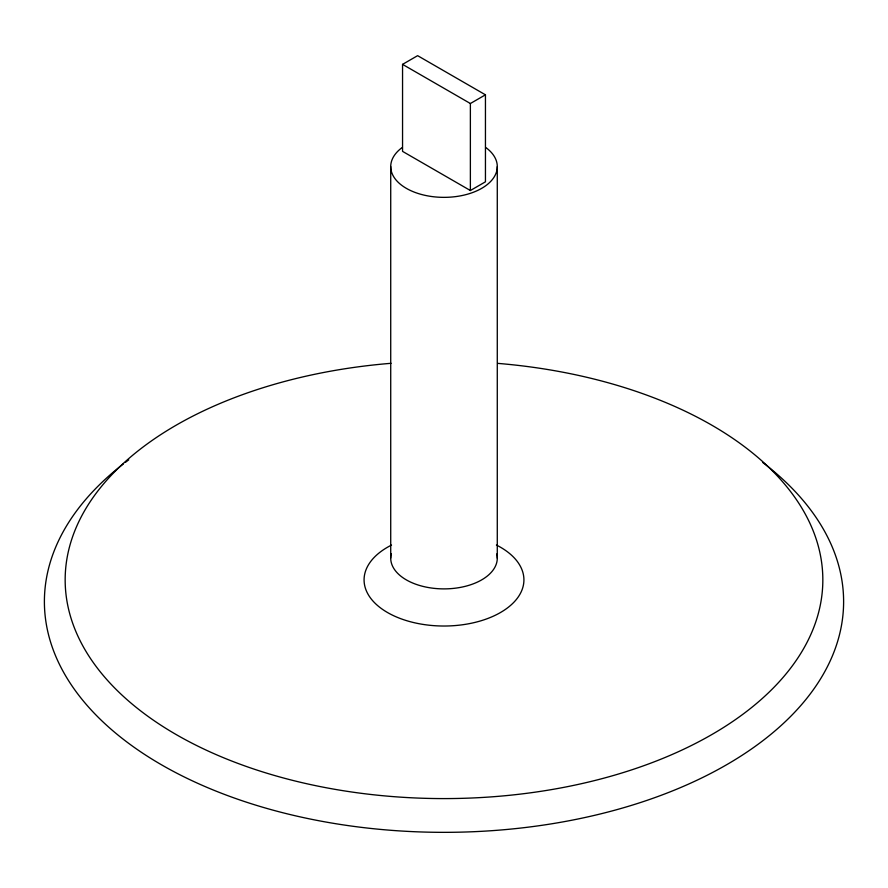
<?xml version="1.0" encoding="UTF-8"?>
<svg xmlns="http://www.w3.org/2000/svg" width="888" height="888" viewBox="0 0 888 888"><rect width="100%" height="100%" fill="white"/><g stroke="black" fill="none" stroke-linecap="round" stroke-linejoin="round"><path stroke-width="1.33" d="M402.553 64.369L417.626 55.667L485.447 94.816L485.447 181.818L470.374 190.52L402.553 151.371L402.553 64.369L470.374 103.519L485.447 94.816M497.28 166.667L497.28 558.197M470.374 103.519L470.374 190.52M390.72 166.533L390.72 558.064M762.781 462.515A399.6 230.702 0 0 1 713.974 771.728A399.6 230.702 0 0 1 176.19 772.86A399.6 230.702 0 0 1 123.465 463.869M125.563 462.26A399.6 230.702 0 0 1 128.749 459.862M486.058 147.708A53.28 30.758 0 0 1 480.02 189.266A53.28 30.758 0 0 1 407.803 189.166A53.28 30.758 0 0 1 402.086 147.608M496.781 553.912A53.28 30.758 0 0 1 443.878 588.888A53.28 30.758 0 0 1 391.253 553.779M497.813 363.381A378.832 218.714 0 0 1 762.559 698.245A378.832 218.714 0 0 1 124.975 697.824A378.832 218.714 0 0 1 391.053 363.303M496.392 545.032A79.92 46.143 0 0 1 501.853 611.71A79.92 46.143 0 0 1 386.225 611.765A79.92 46.143 0 0 1 391.519 545.077"/></g></svg>
